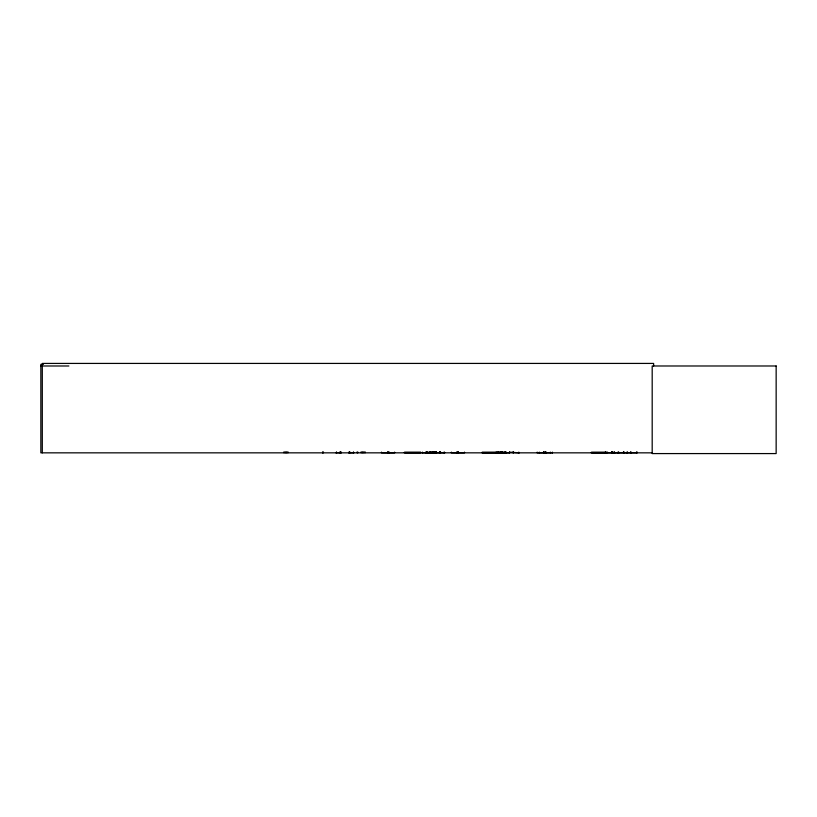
<?xml version="1.0" encoding="UTF-8"?>
<svg xmlns="http://www.w3.org/2000/svg" width="817" height="817" viewBox="0 0 817 817"><rect width="100%" height="100%" fill="white"/><g stroke="black" fill="none" stroke-linecap="round" stroke-linejoin="round"><path stroke-width="1.23" d="M605.254 452.812L605.285 452.118M618.408 452.73L618.408 452.118M550.311 452.812L550.341 452.118M322.603 452.73L322.613 452.179M340.934 452.751L341.026 452.179M427.107 452.73L427.025 452.118M543.642 452.73L543.601 451.934M544.142 452.659L544.051 451.934M627.037 452.751L627.099 452.179M499.738 452.751L509.226 452.751M500.086 452.751L500.157 452.179M335.838 452.751L341.026 452.659M336.298 452.751L336.379 452.179M431.693 452.751L421.868 452.751M426.852 452.751L426.934 452.179M43.403 364.341L40.85 364.341L40.85 452.843L652.354 452.843M40.85 365.985L68.873 365.985M404.425 452.271L420.786 452.271M482.122 452.271L498.482 452.271M591.375 452.271L607.725 452.271M404.395 452.485L420.816 452.485M482.091 452.506L498.513 452.485M591.345 452.506L607.766 452.506M404.415 452.792L420.806 452.792M482.112 452.792L498.503 452.792L498.554 452.118M509.726 452.179L519.326 452.812M591.355 452.792L637.362 452.751L637.362 452.118M614.803 452.843L614.639 452.179M458.163 452.73L458.255 451.934M435.012 452.751L444.785 452.751M444.325 452.751L444.244 452.179M439.679 452.751L439.597 452.179M354.027 452.751L348.93 452.751M353.567 452.751L353.485 452.179M636.637 452.751L636.576 452.179M627.395 452.751L627.333 452.179M439.444 452.659L439.505 452.118M552.435 452.73L537.178 452.812L537.208 452.118M539.302 452.751L539.302 452.118M605.673 452.751L605.673 452.118M618.826 452.843L618.806 452.118M653.631 365.985L653.631 363.422L42.29 363.422L42.29 452.843M636.504 452.118L636.504 452.843M631.02 451.934L631.02 452.843M630.561 451.934L630.683 452.843M627.17 452.118L627.262 452.843M624.219 452.118L624.219 452.843M623.749 451.934L623.749 452.843M623.422 451.934L623.422 452.843M617.928 452.118L617.928 452.843M614.547 452.118L614.547 452.843M614.078 452.118L614.078 452.843M612.423 451.934L612.423 452.843M612.117 451.934L612.117 452.843M611.964 451.934L611.964 452.843M611.657 451.934L611.657 452.843M552.425 452.118L552.425 452.843M546.042 451.934L546.042 452.843M545.582 451.934L545.46 452.843L545.45 451.934M544.234 452.118L544.234 452.843M543.754 452.118L543.754 452.843M518.805 452.118L518.805 452.843M513.342 451.934L513.342 452.843M513.025 451.934L513.025 452.843M509.665 452.118L509.665 452.843M509.359 452.118L509.359 452.843M505.999 451.934L505.999 452.843M505.682 451.934L505.682 452.843M505.12 452.118L505.12 452.843M504.855 452.118L504.855 452.843M504.569 452.118L504.569 452.843M503.946 452.118L504.018 452.843M503.068 452.118L503.068 452.843M502.843 452.118L502.843 452.843M502.496 452.118L502.496 452.843M502.343 452.118L502.343 452.843M502.067 452.118L502.067 452.843M501.75 452.118L501.75 452.843M501.393 452.118L501.393 452.843M501.291 452.118L501.291 452.843M500.882 452.118L500.882 452.843M500.596 452.118L500.627 452.843M500.218 452.118L500.218 452.843M499.279 452.118L499.279 452.843M499.146 452.118L499.146 452.843M498.656 452.118L498.697 452.843M498.421 452.118L498.421 452.843M497.87 452.118L497.87 452.843M497.032 452.118L497.032 452.843M496.113 452.118L496.113 452.843M464.516 452.118L464.516 452.843L451.372 452.812L451.382 452.118M458.041 452.118L458.041 452.843M457.959 452.118L457.959 452.843M457.796 451.934L457.724 452.843M456.54 451.934L456.54 452.843M444.152 452.118L444.152 452.843M440.547 451.934L440.547 452.843M440.383 451.934L440.383 452.843M439.362 452.118L439.362 452.843M436.646 452.118L436.646 452.843M436.094 452.118L436.094 452.843M435.808 451.934L435.686 452.843M435.645 451.934L435.522 452.843L435.471 452.118M434.838 452.118L434.838 452.843M434.603 452.118L434.491 452.843M434.378 452.118L434.378 452.843M434.021 452.118L434.021 452.843M433.878 452.118L433.878 452.843M433.286 452.118L433.286 452.843M432.826 452.118L432.826 452.843M432.581 452.118L432.581 452.843M432.122 452.118L432.122 452.843M431.907 452.118L431.907 452.843M430.988 451.934L430.988 452.843M430.825 451.934L430.804 452.843M430.671 452.118L430.682 452.843M429.946 452.118L429.946 452.843M429.711 452.118L429.711 452.843M429.395 452.118L429.395 452.843M428.557 452.118L428.557 452.843M427.648 452.118L427.648 452.843M427.22 452.118L427.22 452.843M426.208 451.934L426.208 452.843M426.055 451.934L426.055 452.843M422.501 452.118L422.501 452.843M394.631 452.118L394.621 452.843L381.488 452.812L381.488 452.118M389.117 451.934L389.117 452.843M388.279 451.934L388.3 452.843M387.82 451.934L387.697 452.843M387.615 452.118L387.615 452.843M365.015 451.75L365.015 452.843M363.739 451.75L363.739 452.843M362.462 451.75L362.462 452.843M361.185 451.75L361.185 452.843M357.877 452.118L357.836 452.843M357.121 451.934L357.121 452.843M353.404 452.118L353.404 452.843M349.788 451.934L349.788 452.843M349.635 451.934L349.635 452.843M348.757 452.118L348.757 452.843M341.108 452.118L341.108 452.843M340.229 451.934L340.229 452.843M340.076 451.934L340.076 452.843M336.461 452.118L336.461 452.843M323.409 451.934L323.409 452.843M322.664 452.118L322.705 452.843M287.88 451.75L287.88 452.843M286.604 451.75L286.604 452.843M285.327 451.75L285.327 452.843M284.05 451.75L284.05 452.843M776.15 365.985L652.191 365.985L652.191 453.578L776.15 453.578L776.15 365.985M612.862 452.843L612.862 451.934L612.842 452.843M436.38 452.843L436.38 452.118L436.339 452.843M433.664 452.843L433.664 452.118L433.602 452.843M430.232 452.843L430.232 452.118L430.212 452.843"/></g></svg>
